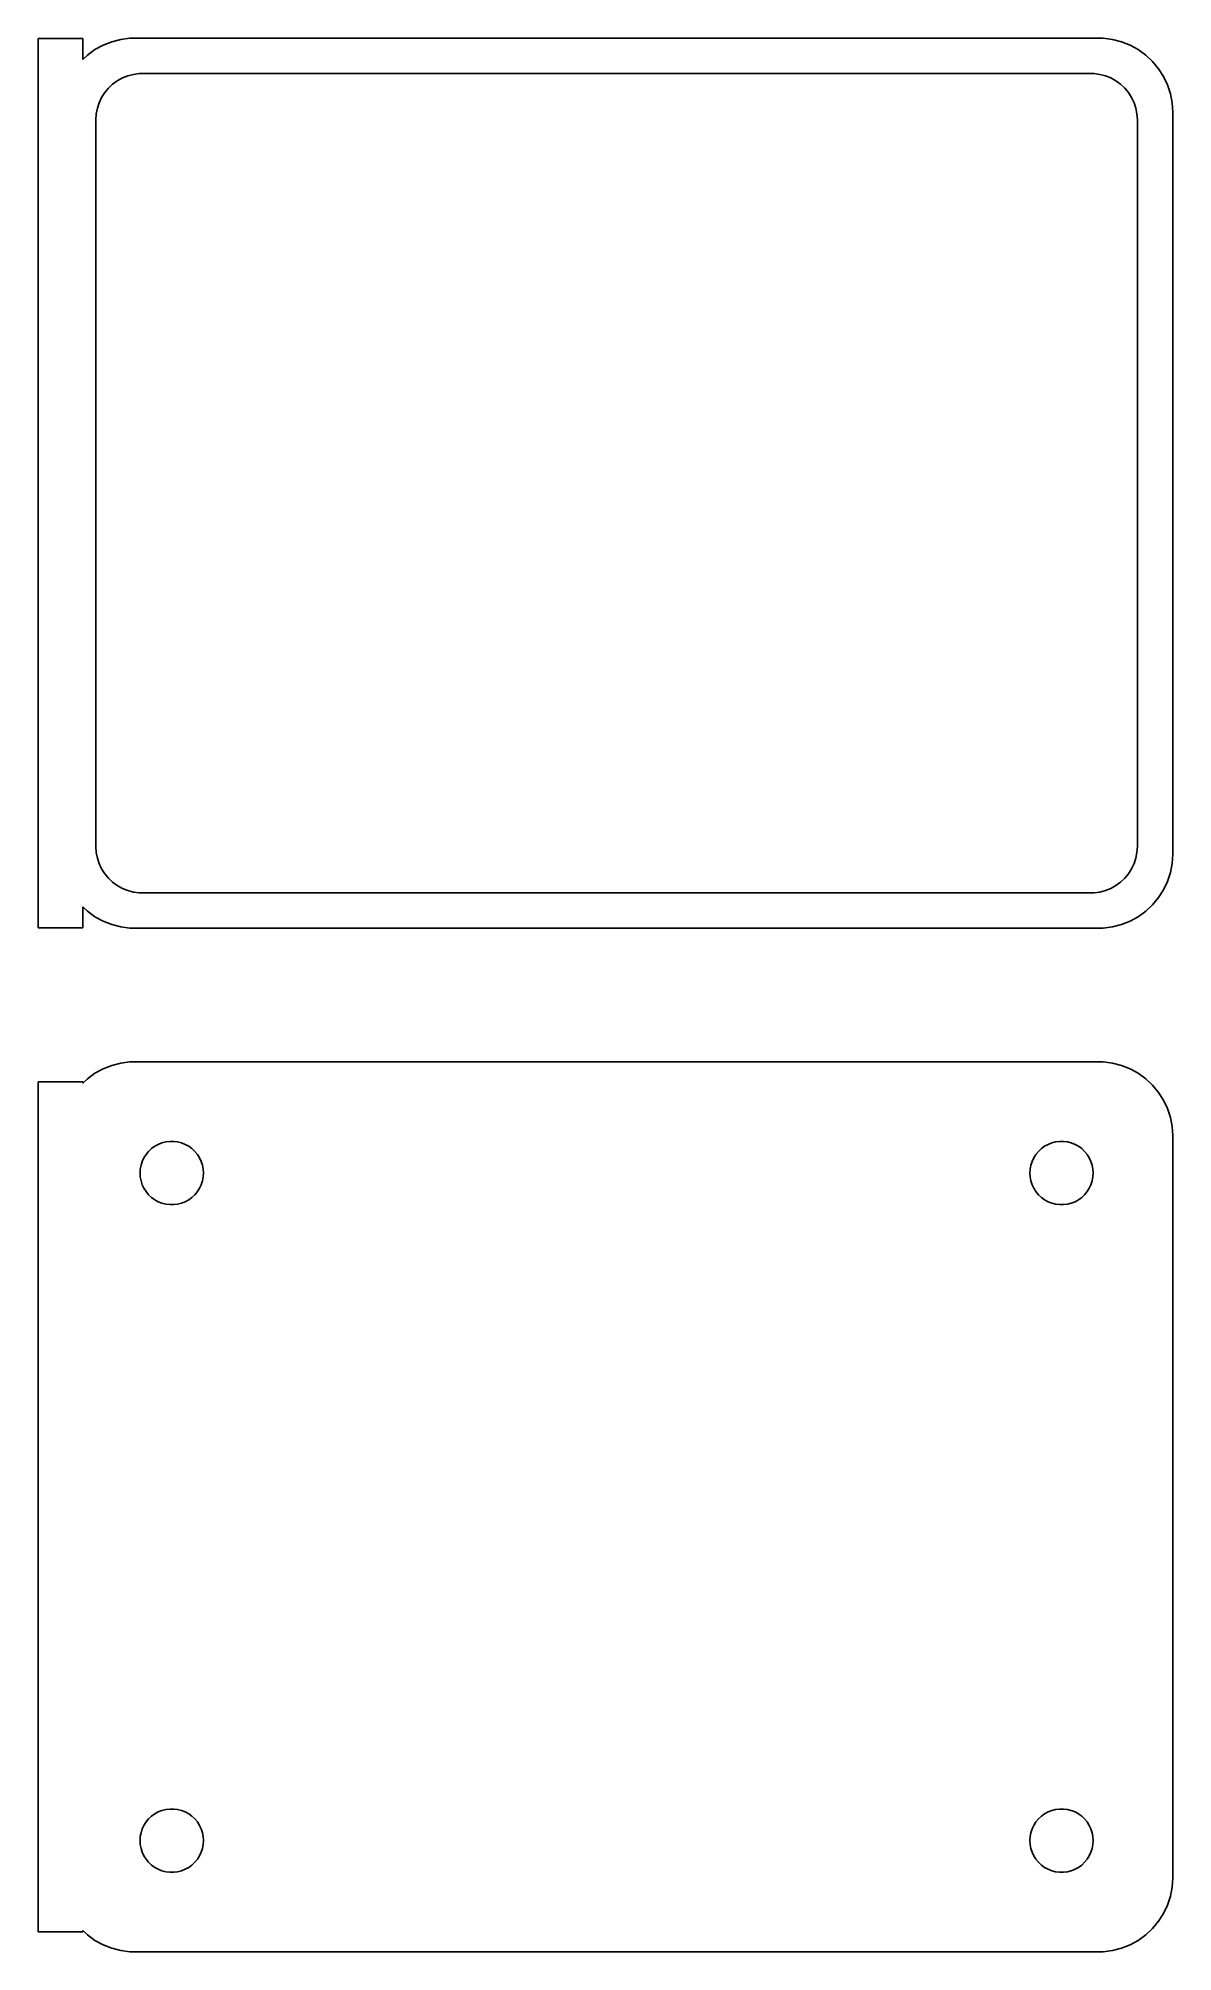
# Model space of a CAD drawing. Header units: metres. Extents: x -39 to 38, y 108 to 237.
import ezdxf

# ---------------------------------------------------------------- set-up
doc = ezdxf.new("R2010")
doc.units = ezdxf.units.M

msp = doc.modelspace()

# ---------------------------------------------------------------- linework, layer by layer
for p, q in [((-36, 236.979), (-39, 236.979)), ((-39, 236.979), (-39, 177.021)), ((-36, 235.559), (-36, 236.979)), ((-35.1791, 236.222), (-35.6871, 235.853)), ((-34.6289, 236.524), (-35.1791, 236.222)), ((-34.0451, 236.755), (-34.6289, 236.524)), ((-33.4369, 236.911), (-34.0451, 236.755)), ((-32.8139, 236.99), (-33.4369, 236.911)), ((32.8139, 236.99), (-32.8139, 236.99)), ((33.4369, 236.911), (32.8139, 236.99)), ((34.0451, 236.755), (33.4369, 236.911)), ((34.6289, 236.524), (34.0451, 236.755)), ((35.1791, 236.222), (34.6289, 236.524)), ((35.6871, 235.853), (35.1791, 236.222)), ((-35.6871, 235.853), (-36, 235.559)), ((36.1448, 235.423), (35.6871, 235.853)), ((36.5451, 234.939), (36.1448, 235.423)), ((36.8815, 234.409), (36.5451, 234.939)), ((-34.5184, 233.33), (-34.2692, 233.631)), ((-34.2692, 233.631), (-33.9842, 233.899)), ((-33.9842, 233.899), (-33.668, 234.128)), ((-33.668, 234.128), (-33.3254, 234.317)), ((-33.3254, 234.317), (-32.9619, 234.461)), ((-32.9619, 234.461), (-32.5833, 234.558)), ((-32.5833, 234.558), (-32.1954, 234.607)), ((-32.1954, 234.607), (32.1954, 234.607)), ((32.1954, 234.607), (32.5833, 234.558)), ((32.5833, 234.558), (32.9619, 234.461)), ((32.9619, 234.461), (33.3254, 234.317)), ((33.3254, 234.317), (33.668, 234.128)), ((33.668, 234.128), (33.9842, 233.899)), ((33.9842, 233.899), (34.2692, 233.631)), ((34.2692, 233.631), (34.5184, 233.33)), ((37.1489, 233.841), (36.8815, 234.409)), ((37.3429, 233.243), (37.1489, 233.841)), ((-35.0884, 231.89), (-35.0151, 232.274)), ((-35.0151, 232.274), (-34.8943, 232.646)), ((-34.8943, 232.646), (-34.7279, 233)), ((-34.7279, 233), (-34.5184, 233.33)), ((34.5184, 233.33), (34.7279, 233)), ((34.7279, 233), (34.8943, 232.646)), ((34.8943, 232.646), (35.0151, 232.274)), ((35.0151, 232.274), (35.0884, 231.89)), ((37.4606, 232.627), (37.3429, 233.243)), ((37.5, 232), (37.4606, 232.627)), ((-35.1129, 231.5), (-35.0884, 231.89)), ((-35.1129, 182.5), (-35.1129, 231.5)), ((35.0884, 231.89), (35.1129, 231.5)), ((35.1129, 231.5), (35.1129, 182.5)), ((37.5, 182), (37.5, 232)), ((-35.0884, 182.11), (-35.1129, 182.5)), ((-35.0151, 181.726), (-35.0884, 182.11)), ((35.0884, 182.11), (35.0151, 181.726)), ((35.1129, 182.5), (35.0884, 182.11)), ((37.4606, 181.373), (37.5, 182)), ((-34.8943, 181.354), (-35.0151, 181.726)), ((-34.7279, 181), (-34.8943, 181.354)), ((-34.5184, 180.67), (-34.7279, 181)), ((-34.2692, 180.369), (-34.5184, 180.67)), ((34.5184, 180.67), (34.2692, 180.369)), ((34.7279, 181), (34.5184, 180.67)), ((34.8943, 181.354), (34.7279, 181)), ((35.0151, 181.726), (34.8943, 181.354)), ((37.1489, 180.159), (37.3429, 180.757)), ((37.3429, 180.757), (37.4606, 181.373)), ((-33.9842, 180.101), (-34.2692, 180.369)), ((-33.668, 179.872), (-33.9842, 180.101)), ((-33.3254, 179.683), (-33.668, 179.872)), ((-32.9619, 179.539), (-33.3254, 179.683)), ((-32.5833, 179.442), (-32.9619, 179.539)), ((-32.1954, 179.393), (-32.5833, 179.442)), ((32.1954, 179.393), (-32.1954, 179.393)), ((32.5833, 179.442), (32.1954, 179.393)), ((32.9619, 179.539), (32.5833, 179.442)), ((33.3254, 179.683), (32.9619, 179.539)), ((33.668, 179.872), (33.3254, 179.683)), ((33.9842, 180.101), (33.668, 179.872)), ((34.2692, 180.369), (33.9842, 180.101)), ((36.5451, 179.061), (36.8815, 179.591)), ((36.8815, 179.591), (37.1489, 180.159)), ((-36, 177.021), (-36, 178.441)), ((-36, 178.441), (-35.6871, 178.147)), ((-35.6871, 178.147), (-35.1791, 177.778)), ((35.1791, 177.778), (35.6871, 178.147)), ((35.6871, 178.147), (36.1448, 178.577)), ((36.1448, 178.577), (36.5451, 179.061)), ((-39, 177.021), (-36, 177.021)), ((-35.1791, 177.778), (-34.6289, 177.476)), ((-34.6289, 177.476), (-34.0451, 177.245)), ((-34.0451, 177.245), (-33.4369, 177.089)), ((-33.4369, 177.089), (-32.8139, 177.01)), ((-32.8139, 177.01), (32.8139, 177.01)), ((32.8139, 177.01), (33.4369, 177.089)), ((33.4369, 177.089), (34.0451, 177.245)), ((34.0451, 177.245), (34.6289, 177.476)), ((34.6289, 177.476), (35.1791, 177.778)), ((-34.0451, 167.755), (-34.6289, 167.524)), ((-33.4369, 167.911), (-34.0451, 167.755)), ((-32.8139, 167.99), (-33.4369, 167.911)), ((32.8139, 167.99), (-32.8139, 167.99)), ((33.4369, 167.911), (32.8139, 167.99)), ((34.0451, 167.755), (33.4369, 167.911)), ((34.6289, 167.524), (34.0451, 167.755)), ((-36, 166.653), (-39, 166.653)), ((-39, 166.653), (-39, 109.347)), ((-35.6871, 166.853), (-36, 166.559)), ((-36, 166.559), (-36, 166.653)), ((-35.1791, 167.222), (-35.6871, 166.853)), ((-34.6289, 167.524), (-35.1791, 167.222)), ((35.1791, 167.222), (34.6289, 167.524)), ((35.6871, 166.853), (35.1791, 167.222)), ((36.1448, 166.423), (35.6871, 166.853)), ((36.5451, 165.939), (36.1448, 166.423)), ((36.8815, 165.409), (36.5451, 165.939)), ((37.1489, 164.841), (36.8815, 165.409)), ((37.3429, 164.243), (37.1489, 164.841)), ((37.4606, 163.627), (37.3429, 164.243)), ((-30.9091, 162.432), (-30.6598, 162.531)), ((-30.6598, 162.531), (-30.4001, 162.597)), ((-30.4001, 162.597), (-30.1341, 162.631)), ((-30.1341, 162.631), (-29.8659, 162.631)), ((-29.8659, 162.631), (-29.5999, 162.597)), ((-29.5999, 162.597), (-29.3401, 162.531)), ((-29.3401, 162.531), (-29.0908, 162.432)), ((29.0908, 162.432), (29.3401, 162.531)), ((29.3401, 162.531), (29.5999, 162.597)), ((29.5999, 162.597), (29.8659, 162.631)), ((29.8659, 162.631), (30.1341, 162.631)), ((30.1341, 162.631), (30.4001, 162.597)), ((30.4001, 162.597), (30.6598, 162.531)), ((30.6598, 162.531), (30.9091, 162.432)), ((37.5, 163), (37.4606, 163.627)), ((37.5, 113), (37.5, 163)), ((-32.0682, 161.031), (-31.9853, 161.286)), ((-31.9853, 161.286), (-31.8712, 161.529)), ((-31.8712, 161.529), (-31.7275, 161.755)), ((-31.7275, 161.755), (-31.5565, 161.962)), ((-31.5565, 161.962), (-31.3611, 162.145)), ((-31.3611, 162.145), (-31.1441, 162.303)), ((-31.1441, 162.303), (-30.9091, 162.432)), ((-29.0908, 162.432), (-28.8559, 162.303)), ((-28.8559, 162.303), (-28.6389, 162.145)), ((-28.6389, 162.145), (-28.4434, 161.962)), ((-28.4434, 161.962), (-28.2725, 161.755)), ((-28.2725, 161.755), (-28.1288, 161.529)), ((-28.1288, 161.529), (-28.0146, 161.286)), ((-28.0146, 161.286), (-27.9318, 161.031)), ((27.9318, 161.031), (28.0146, 161.286)), ((28.0146, 161.286), (28.1288, 161.529)), ((28.1288, 161.529), (28.2725, 161.755)), ((28.2725, 161.755), (28.4434, 161.962)), ((28.4434, 161.962), (28.6389, 162.145)), ((28.6389, 162.145), (28.8559, 162.303)), ((28.8559, 162.303), (29.0908, 162.432)), ((30.9091, 162.432), (31.1441, 162.303)), ((31.1441, 162.303), (31.3611, 162.145)), ((31.3611, 162.145), (31.5565, 161.962)), ((31.5565, 161.962), (31.7275, 161.755)), ((31.7275, 161.755), (31.8712, 161.529)), ((31.8712, 161.529), (31.9853, 161.286)), ((31.9853, 161.286), (32.0682, 161.031)), ((-32.1353, 160.5), (-32.1185, 160.768)), ((-32.1185, 160.232), (-32.1353, 160.5)), ((-32.1185, 160.768), (-32.0682, 161.031)), ((-32.0682, 159.969), (-32.1185, 160.232)), ((-31.9853, 159.714), (-32.0682, 159.969)), ((-27.9318, 159.969), (-28.0146, 159.714)), ((-27.9318, 161.031), (-27.8815, 160.768)), ((-27.8815, 160.232), (-27.9318, 159.969)), ((-27.8815, 160.768), (-27.8647, 160.5)), ((-27.8647, 160.5), (-27.8815, 160.232)), ((27.8647, 160.5), (27.8815, 160.768)), ((27.8815, 160.232), (27.8647, 160.5)), ((27.8815, 160.768), (27.9318, 161.031)), ((27.9318, 159.969), (27.8815, 160.232)), ((28.0146, 159.714), (27.9318, 159.969)), ((32.0682, 159.969), (31.9853, 159.714)), ((32.0682, 161.031), (32.1185, 160.768)), ((32.1185, 160.232), (32.0682, 159.969)), ((32.1185, 160.768), (32.1353, 160.5)), ((32.1353, 160.5), (32.1185, 160.232)), ((-31.8712, 159.471), (-31.9853, 159.714)), ((-31.7275, 159.245), (-31.8712, 159.471)), ((-31.5565, 159.038), (-31.7275, 159.245)), ((-31.3611, 158.855), (-31.5565, 159.038)), ((-31.1441, 158.697), (-31.3611, 158.855)), ((-30.9091, 158.568), (-31.1441, 158.697)), ((-28.8559, 158.697), (-29.0908, 158.568)), ((-28.6389, 158.855), (-28.8559, 158.697)), ((-28.4434, 159.038), (-28.6389, 158.855)), ((-28.2725, 159.245), (-28.4434, 159.038)), ((-28.1288, 159.471), (-28.2725, 159.245)), ((-28.0146, 159.714), (-28.1288, 159.471)), ((28.1288, 159.471), (28.0146, 159.714)), ((28.2725, 159.245), (28.1288, 159.471)), ((28.4434, 159.038), (28.2725, 159.245)), ((28.6389, 158.855), (28.4434, 159.038)), ((28.8559, 158.697), (28.6389, 158.855)), ((29.0908, 158.568), (28.8559, 158.697)), ((31.1441, 158.697), (30.9091, 158.568)), ((31.3611, 158.855), (31.1441, 158.697)), ((31.5565, 159.038), (31.3611, 158.855)), ((31.7275, 159.245), (31.5565, 159.038)), ((31.8712, 159.471), (31.7275, 159.245)), ((31.9853, 159.714), (31.8712, 159.471)), ((-30.6598, 158.469), (-30.9091, 158.568)), ((-30.4001, 158.403), (-30.6598, 158.469)), ((-30.1341, 158.369), (-30.4001, 158.403)), ((-29.8659, 158.369), (-30.1341, 158.369)), ((-29.5999, 158.403), (-29.8659, 158.369)), ((-29.3401, 158.469), (-29.5999, 158.403)), ((-29.0908, 158.568), (-29.3401, 158.469)), ((29.3401, 158.469), (29.0908, 158.568)), ((29.5999, 158.403), (29.3401, 158.469)), ((29.8659, 158.369), (29.5999, 158.403)), ((30.1341, 158.369), (29.8659, 158.369)), ((30.4001, 158.403), (30.1341, 158.369)), ((30.6598, 158.469), (30.4001, 158.403)), ((30.9091, 158.568), (30.6598, 158.469)), ((-31.1441, 117.303), (-30.9091, 117.432)), ((-30.9091, 117.432), (-30.6598, 117.531)), ((-30.6598, 117.531), (-30.4001, 117.597)), ((-30.4001, 117.597), (-30.1341, 117.631)), ((-30.1341, 117.631), (-29.8659, 117.631)), ((-29.8659, 117.631), (-29.5999, 117.597)), ((-29.5999, 117.597), (-29.3401, 117.531)), ((-29.3401, 117.531), (-29.0908, 117.432)), ((-29.0908, 117.432), (-28.8559, 117.303)), ((28.8559, 117.303), (29.0908, 117.432)), ((29.0908, 117.432), (29.3401, 117.531)), ((29.3401, 117.531), (29.5999, 117.597)), ((29.5999, 117.597), (29.8659, 117.631)), ((29.8659, 117.631), (30.1341, 117.631)), ((30.1341, 117.631), (30.4001, 117.597)), ((30.4001, 117.597), (30.6598, 117.531)), ((30.6598, 117.531), (30.9091, 117.432)), ((30.9091, 117.432), (31.1441, 117.303)), ((-32.0682, 116.031), (-31.9853, 116.286)), ((-31.9853, 116.286), (-31.8712, 116.529)), ((-31.8712, 116.529), (-31.7275, 116.755)), ((-31.7275, 116.755), (-31.5565, 116.962)), ((-31.5565, 116.962), (-31.3611, 117.145)), ((-31.3611, 117.145), (-31.1441, 117.303)), ((-28.8559, 117.303), (-28.6389, 117.145)), ((-28.6389, 117.145), (-28.4434, 116.962)), ((-28.4434, 116.962), (-28.2725, 116.755)), ((-28.2725, 116.755), (-28.1288, 116.529)), ((-28.1288, 116.529), (-28.0146, 116.286)), ((-28.0146, 116.286), (-27.9318, 116.031)), ((27.9318, 116.031), (28.0146, 116.286)), ((28.0146, 116.286), (28.1288, 116.529)), ((28.1288, 116.529), (28.2725, 116.755)), ((28.2725, 116.755), (28.4434, 116.962)), ((28.4434, 116.962), (28.6389, 117.145)), ((28.6389, 117.145), (28.8559, 117.303)), ((31.1441, 117.303), (31.3611, 117.145)), ((31.3611, 117.145), (31.5565, 116.962)), ((31.5565, 116.962), (31.7275, 116.755)), ((31.7275, 116.755), (31.8712, 116.529)), ((31.8712, 116.529), (31.9853, 116.286)), ((31.9853, 116.286), (32.0682, 116.031)), ((-32.1353, 115.5), (-32.1185, 115.768)), ((-32.1185, 115.232), (-32.1353, 115.5)), ((-32.1185, 115.768), (-32.0682, 116.031)), ((-32.0682, 114.969), (-32.1185, 115.232)), ((-31.9853, 114.714), (-32.0682, 114.969)), ((-27.9318, 114.969), (-28.0146, 114.714)), ((-27.9318, 116.031), (-27.8815, 115.768)), ((-27.8815, 115.232), (-27.9318, 114.969)), ((-27.8815, 115.768), (-27.8647, 115.5)), ((-27.8647, 115.5), (-27.8815, 115.232)), ((27.8647, 115.5), (27.8815, 115.768)), ((27.8815, 115.232), (27.8647, 115.5)), ((27.8815, 115.768), (27.9318, 116.031)), ((27.9318, 114.969), (27.8815, 115.232)), ((28.0146, 114.714), (27.9318, 114.969)), ((32.0682, 114.969), (31.9853, 114.714)), ((32.0682, 116.031), (32.1185, 115.768)), ((32.1185, 115.232), (32.0682, 114.969)), ((32.1185, 115.768), (32.1353, 115.5)), ((32.1353, 115.5), (32.1185, 115.232)), ((-31.8712, 114.471), (-31.9853, 114.714)), ((-31.7275, 114.245), (-31.8712, 114.471)), ((-31.5565, 114.038), (-31.7275, 114.245)), ((-31.3611, 113.855), (-31.5565, 114.038)), ((-31.1441, 113.697), (-31.3611, 113.855)), ((-30.9091, 113.568), (-31.1441, 113.697)), ((-30.6598, 113.469), (-30.9091, 113.568)), ((-29.0908, 113.568), (-29.3401, 113.469)), ((-28.8559, 113.697), (-29.0908, 113.568)), ((-28.6389, 113.855), (-28.8559, 113.697)), ((-28.4434, 114.038), (-28.6389, 113.855)), ((-28.2725, 114.245), (-28.4434, 114.038)), ((-28.1288, 114.471), (-28.2725, 114.245)), ((-28.0146, 114.714), (-28.1288, 114.471)), ((28.1288, 114.471), (28.0146, 114.714)), ((28.2725, 114.245), (28.1288, 114.471)), ((28.4434, 114.038), (28.2725, 114.245)), ((28.6389, 113.855), (28.4434, 114.038)), ((28.8559, 113.697), (28.6389, 113.855)), ((29.0908, 113.568), (28.8559, 113.697)), ((29.3401, 113.469), (29.0908, 113.568)), ((30.9091, 113.568), (30.6598, 113.469)), ((31.1441, 113.697), (30.9091, 113.568)), ((31.3611, 113.855), (31.1441, 113.697)), ((31.5565, 114.038), (31.3611, 113.855)), ((31.7275, 114.245), (31.5565, 114.038)), ((31.8712, 114.471), (31.7275, 114.245)), ((31.9853, 114.714), (31.8712, 114.471)), ((-30.4001, 113.403), (-30.6598, 113.469)), ((-30.1341, 113.369), (-30.4001, 113.403)), ((-29.8659, 113.369), (-30.1341, 113.369)), ((-29.5999, 113.403), (-29.8659, 113.369)), ((-29.3401, 113.469), (-29.5999, 113.403)), ((29.5999, 113.403), (29.3401, 113.469)), ((29.8659, 113.369), (29.5999, 113.403)), ((30.1341, 113.369), (29.8659, 113.369)), ((30.4001, 113.403), (30.1341, 113.369)), ((30.6598, 113.469), (30.4001, 113.403)), ((37.3429, 111.757), (37.4606, 112.373)), ((37.4606, 112.373), (37.5, 113)), ((36.8815, 110.591), (37.1489, 111.159)), ((37.1489, 111.159), (37.3429, 111.757)), ((36.1448, 109.577), (36.5451, 110.061)), ((36.5451, 110.061), (36.8815, 110.591)), ((-39, 109.347), (-36, 109.347)), ((-36, 109.347), (-36, 109.441)), ((-36, 109.441), (-35.6871, 109.147)), ((-35.6871, 109.147), (-35.1791, 108.778)), ((-35.1791, 108.778), (-34.6289, 108.476)), ((-34.6289, 108.476), (-34.0451, 108.245)), ((34.0451, 108.245), (34.6289, 108.476)), ((34.6289, 108.476), (35.1791, 108.778)), ((35.1791, 108.778), (35.6871, 109.147)), ((35.6871, 109.147), (36.1448, 109.577)), ((-34.0451, 108.245), (-33.4369, 108.089)), ((-33.4369, 108.089), (-32.8139, 108.01)), ((-32.8139, 108.01), (32.8139, 108.01)), ((32.8139, 108.01), (33.4369, 108.089)), ((33.4369, 108.089), (34.0451, 108.245))]:
    msp.add_line(p, q)

doc.saveas('drawing.dxf')
